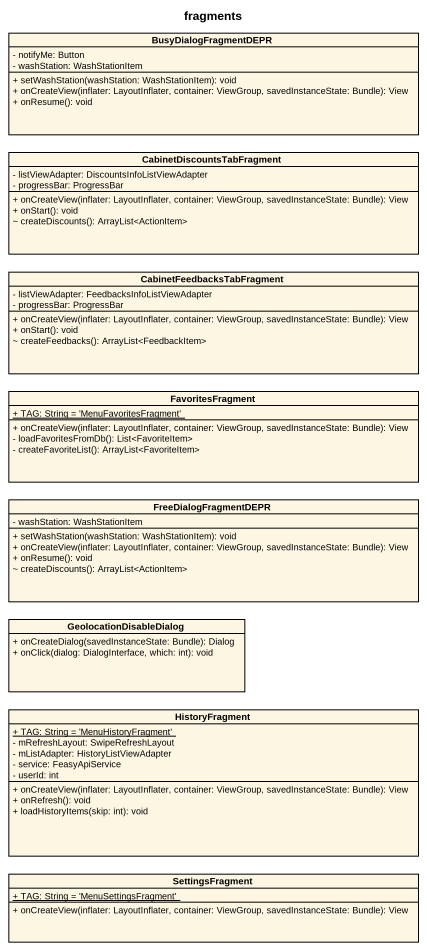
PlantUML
@startuml
title fragments
hide circle
hide empty members
skinparam classAttributeIconSize 0
class BusyDialogFragmentDEPR {
  - notifyMe: Button
  - washStation: WashStationItem
  + setWashStation(washStation: WashStationItem): void
  + onCreateView(inflater: LayoutInflater, container: ViewGroup, savedInstanceState: Bundle): View
  + onResume(): void
}
class CabinetDiscountsTabFragment {
  - listViewAdapter: DiscountsInfoListViewAdapter
  - progressBar: ProgressBar
  + onCreateView(inflater: LayoutInflater, container: ViewGroup, savedInstanceState: Bundle): View
  + onStart(): void
  ~ createDiscounts(): ArrayList<ActionItem>
}
class CabinetFeedbacksTabFragment {
  - listViewAdapter: FeedbacksInfoListViewAdapter
  - progressBar: ProgressBar
  + onCreateView(inflater: LayoutInflater, container: ViewGroup, savedInstanceState: Bundle): View
  + onStart(): void
  ~ createFeedbacks(): ArrayList<FeedbackItem>
}
class FavoritesFragment {
  {static} + TAG: String = 'MenuFavoritesFragment'
  + onCreateView(inflater: LayoutInflater, container: ViewGroup, savedInstanceState: Bundle): View
  - loadFavoritesFromDb(): List<FavoriteItem>
  - createFavoriteList(): ArrayList<FavoriteItem>
}
class FreeDialogFragmentDEPR {
  - washStation: WashStationItem
  + setWashStation(washStation: WashStationItem): void
  + onCreateView(inflater: LayoutInflater, container: ViewGroup, savedInstanceState: Bundle): View
  + onResume(): void
  ~ createDiscounts(): ArrayList<ActionItem>
}
class GeolocationDisableDialog {
  + onCreateDialog(savedInstanceState: Bundle): Dialog
  + onClick(dialog: DialogInterface, which: int): void
}
class HistoryFragment {
  {static} + TAG: String = 'MenuHistoryFragment'
  - mRefreshLayout: SwipeRefreshLayout
  - mListAdapter: HistoryListViewAdapter
  - service: FeasyApiService
  - userId: int
  + onCreateView(inflater: LayoutInflater, container: ViewGroup, savedInstanceState: Bundle): View
  + onRefresh(): void
  + loadHistoryItems(skip: int): void
}
class SettingsFragment {
  {static} + TAG: String = 'MenuSettingsFragment'
  + onCreateView(inflater: LayoutInflater, container: ViewGroup, savedInstanceState: Bundle): View
}
@enduml
